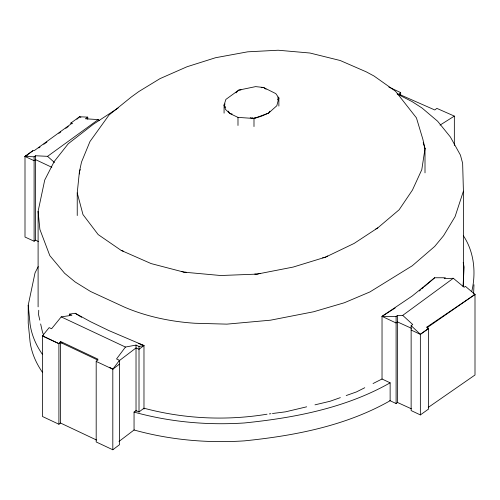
<?xml version="1.0" encoding="UTF-8"?>
<svg xmlns="http://www.w3.org/2000/svg" width="500" height="500" viewBox="0 0 500 500"><rect width="100%" height="100%" fill="white"/><g stroke="black" fill="none" stroke-linecap="round" stroke-linejoin="round"><path stroke-width="0.75" d="M38.744 310.25L38.6 314.831L39.794 320.15M473.619 293.781L473.956 284.719M77.237 215.55L77.237 192.913L79.406 171.706L81.525 162.037L89.981 141.506L109.044 115.006L131.269 97.025L138.837 91.538L160.037 78.619L187.006 66.756L215.556 57.725L247.669 51.825L278.194 50.231L309.962 53.025L340.175 60.5L366.213 71.825L373.969 75.981L395.525 91.237L416.438 117.881L422.869 139.275L425.006 148.656L425.006 172.856M423.212 142.688L425.006 148.656L421.794 169.669L412.45 190.05L399.119 209.788L377.806 227.862L354.094 243.438L325.569 257.125L293.131 267.081L257.094 274.113L220.7 275.519L183.962 272.162L151.144 263.594L121.225 250.438L98.169 234.575L82.975 214.575L77.237 192.913M38.1 306.863L38.1 211.306L44.725 180.05L54.181 161.569L68.288 143.713L93.4 124.206L118.181 107.987M42.469 372.35A179.688 103.744 0 0 1 30.081 341.95L28.219 323.069L28.219 305.169L35.038 272.856L38.212 266.637M471.744 291.531C476.238 272.913 474.206 251.85 463.363 235.712M463.031 286.588L464.113 267.044L463.188 262.55M224.075 113.138L224.075 105.05L225.894 99.394L238.681 90.131L255.619 86.619L263.525 87.469L275.806 93.619L278.869 97.981L278.869 106.069M397.175 93.975L412.144 101.631L422.025 108.006L437.606 121.206L450.394 137.006L460.431 155.106L462.638 163.312L463.413 191.15L455.081 216.631L443.569 235.719L434.694 246.431L412.256 265.788L369.9 291.944L344.363 302.75L313.631 311.762L270.538 320.181L226.863 324.137L195.05 323.263A144.956 83.688 0 0 1 124.475 307.137L90.569 291.494L75.188 281.988L64.606 273.281L49.8 255.606L39.881 229.387L38.1 211.306M80.294 169.556L79.406 171.706L79.6 174M269.887 111.2L268.6 113.088L261.125 116.331L253.994 118.475L237.987 117.381L229.85 113.531L225.544 109.481L224.075 105.05L225.156 103.95M277.587 99.869L278.869 97.981L277.594 97.106M143.975 409.056L143.975 345.55L139.012 346.463L136.025 345.081L125.444 347.05L116.538 358.95L119.519 360.3L119.519 444.688L112.812 449.769L96.188 441.962L96.188 361.413L97.975 359.181L60.575 341.488L58.906 343.594L58.906 424.237L42.475 416.5L42.475 335.844L49.144 327.619L51.588 328.756L61.225 316.887L71.931 315.281L69.488 314.113L69.488 315.669M112.812 449.769L112.812 369.219L119.519 360.3M235.981 92.894L238.681 90.131L241.012 89.881M76.881 119.262L79.562 116.756L87.744 117.137L87.744 119.206M419.344 291L420.525 289.981M421.706 288.962L423.475 287.431M424.656 286.413L434.694 277.756L445.356 277.756L444.15 278.663L453.306 278.275L464.15 287.275L465.387 286.325L475 294.444L475 374.994L428.225 407.444M253.994 126.562L253.994 118.475L255.175 117.5M277.688 98.956L278.869 97.981L276.819 105.744L268.6 113.088L253.994 118.475L250.219 117.706M434.694 277.744L412.256 295.981L382.031 316.35L382.031 379.087M118.969 360.925L136.025 347.944L139.012 349.306L143.975 345.55L108.825 330.556L90.569 321.719L75.188 313.275L69.488 314.113M118.969 441.469L134.2 429.881M96.188 361.413L112.812 369.219L119.519 364.144L119.056 364.494M373.056 383.537L382.031 379L390.131 382.825L390.131 400.725C345.756 425.931 294.644 435.737 244.419 440.863C207.369 443.319 169.856 439.931 134.05 429.988L134.05 412.088L136.025 410.594L139.012 411.956L143.975 408.2C183.9 418.919 226.231 420.887 267.044 414.206M395.175 307.987L382.031 316.35L396.1 316.438L397.531 315.387L402.725 315.369L453.306 278.275M389.769 400.556L396.1 403.544L397.531 402.494L397.531 315.387M51.812 167.288L35.581 159.644L34.106 160.675L25 156.494L32.869 150.744L34.381 150.55L72.05 123.225L72.05 123.781L70.769 123.131L79.562 116.756L80.925 117.394M99.388 120.656L98.25 119.606L47.569 156.337L35.581 155.762L35.581 240.194L34.106 241.219L25 237.037L25 156.425L32.869 150.744M38.775 147.931L40.031 147.019M43.794 144.288L46.938 142.006M58.863 133.35L60.744 131.981M65.769 128.338L68.281 126.512M473.625 293.894L475 294.45L426.944 327.05L428.575 328.5L420.356 334.363L411.138 330.025M402.725 315.369L412.725 324.531L411.138 325.662L411.138 410.569L420.356 414.913L428.575 409.05L428.575 328.5L427.488 328.025M62.031 343.031L60.575 342.506L58.906 343.694L42.475 335.95L44.65 336.737M58.906 424.237L60.575 423.056L60.575 341.488M388.812 87.037L400.669 92.594L398.619 94.044L434.812 109.975L436.825 108.362L454.344 116.106L454.344 145.538M25 156.425L34.106 156.8L35.581 155.762M420.356 414.913L420.356 334.3L428.575 328.5M87.744 117.137L85.412 118.775L98.25 119.606M475 294.45L426.944 327.788L426.944 327.05M440.056 125.1L454.344 116.106M25 156.494L27.681 154.956M327.606 255.987L325.569 257.125L322.556 257.875M375.775 229.006L377.806 227.862M390.131 382.825C345.756 408.031 294.644 417.837 244.419 422.962C207.369 425.419 169.856 422.031 134.05 412.088M364.775 387.725L356.494 391.906L346.213 395.544M340.344 397.625L330.062 401.262L314.981 404.844M260.1 273.363L257.094 274.113L254.756 274.05M306.688 406.812L285.575 411.825L272.45 413.512M269.356 413.906L270.9 413.706M261.194 87.713L263.525 87.469L266.081 89.219M186.3 272.225L183.962 272.162L181.75 271.394M70.769 123.131L72.05 123.225M232.113 113.994L229.85 113.531L228.2 111.106M121.225 250.438L123.438 251.206M138.231 343.319L143.975 345.55M252.569 117.837L253.994 118.475M411.394 328.275L397.531 321.944L396.1 323L382.031 316.35M397.531 402.494L411.344 408.8M35.581 240.194L38.363 241.506M61.225 316.887L125.444 347.05M60.575 342.506L97.975 360.163M42.475 335.844L58.906 343.594M60.575 423.056L96.562 440.044M109.588 367.25L112.812 369.219M75.188 313.306L81.594 317.269M47.569 156.337L54.513 162.531M411.138 325.662L420.356 334.3M224.075 105.05L225.725 107.475M424.288 147.3L425.006 148.656M43.731 335.188L42.519 332.306L40.644 323.95M28.219 305.169L30.075 324.05A179.688 103.744 0 0 0 42.469 354.45M463.413 191.15L463.413 285.925M400.669 92.594L400.669 94.913M396.1 316.438L396.1 403.544M237.987 117.381L237.987 125.469M139.012 346.463L139.012 412.044M136.025 345.081L136.025 411.45M34.106 156.8L34.106 241.219"/></g></svg>
